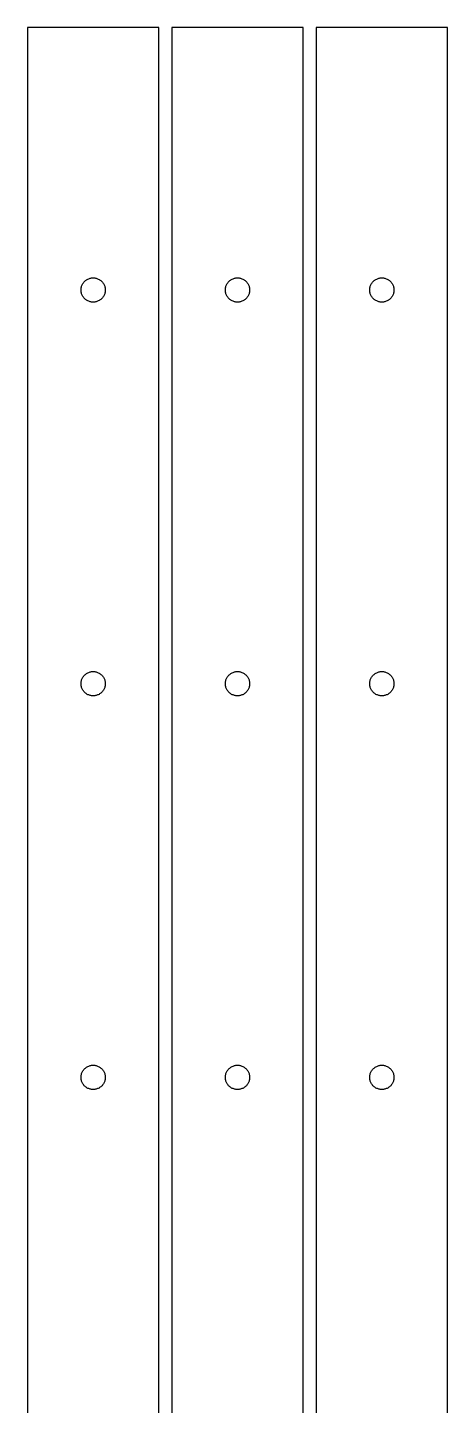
# Model space of a CAD drawing. Header units: metres. Extents: x 0 to 32, y 0 to 210.
# Drawn here: x 0 to 32, y 105 to 210 of the extents above; entities that cross this region are included whole.
import ezdxf

# ---------------------------------------------------------------- set-up
doc = ezdxf.new("R2010")
doc.units = ezdxf.units.M

msp = doc.modelspace()

# ---------------------------------------------------------------- linework, layer by layer
for p, q in [((10, 210), (0, 210)), ((0, 210), (0, 0)), ((10, 0), (10, 210)), ((21, 210), (11, 210)), ((11, 210), (11, 0)), ((21, 0), (21, 210)), ((32, 210), (22, 210)), ((22, 210), (22, 0)), ((32, 0), (32, 210)), ((4.075, 190), (4.07681, 190.058)), ((4.07681, 190.058), (4.08229, 190.116)), ((4.08229, 190.116), (4.09137, 190.173)), ((4.09137, 190.173), (4.10405, 190.23)), ((4.10405, 190.23), (4.12027, 190.286)), ((4.12027, 190.286), (4.13995, 190.341)), ((4.13995, 190.341), (4.16302, 190.394)), ((4.16302, 190.394), (4.18941, 190.446)), ((4.18941, 190.446), (4.21899, 190.496)), ((4.21899, 190.496), (4.25165, 190.544)), ((4.25165, 190.544), (4.28726, 190.59)), ((4.28726, 190.59), (4.3257, 190.633)), ((4.3257, 190.633), (4.36679, 190.674)), ((4.36679, 190.674), (4.41037, 190.713)), ((4.41037, 190.713), (4.45628, 190.748)), ((4.45628, 190.748), (4.50435, 190.781)), ((4.50435, 190.781), (4.55437, 190.811)), ((4.55437, 190.811), (4.60614, 190.837)), ((4.60614, 190.837), (4.65947, 190.86)), ((4.65947, 190.86), (4.71416, 190.88)), ((4.71416, 190.88), (4.76996, 190.896)), ((4.76996, 190.896), (4.82666, 190.909)), ((4.82666, 190.909), (4.88406, 190.918)), ((4.88406, 190.918), (4.94191, 190.923)), ((4.94191, 190.923), (5, 190.925)), ((5, 190.925), (5.05807, 190.923)), ((5.05807, 190.923), (5.11592, 190.918)), ((5.11592, 190.918), (5.17332, 190.909)), ((5.17332, 190.909), (5.23003, 190.896)), ((5.23003, 190.896), (5.28583, 190.88)), ((5.28583, 190.88), (5.34052, 190.86)), ((5.34052, 190.86), (5.39384, 190.837)), ((5.39384, 190.837), (5.44562, 190.811)), ((5.44562, 190.811), (5.49564, 190.781)), ((5.49564, 190.781), (5.5437, 190.748)), ((5.5437, 190.748), (5.58961, 190.713)), ((5.58961, 190.713), (5.63319, 190.674)), ((5.63319, 190.674), (5.67429, 190.633)), ((5.67429, 190.633), (5.71272, 190.59)), ((5.71272, 190.59), (5.74834, 190.544)), ((5.74834, 190.544), (5.78099, 190.496)), ((5.78099, 190.496), (5.81058, 190.446)), ((5.81058, 190.446), (5.83696, 190.394)), ((5.83696, 190.394), (5.86003, 190.341)), ((5.86003, 190.341), (5.87971, 190.286)), ((5.87971, 190.286), (5.89594, 190.23)), ((5.89594, 190.23), (5.90862, 190.173)), ((5.90862, 190.173), (5.91769, 190.116)), ((5.91769, 190.116), (5.92317, 190.058)), ((5.92317, 190.058), (5.92499, 190)), ((15.075, 190), (15.0768, 190.058)), ((15.0768, 190.058), (15.0823, 190.116)), ((15.0823, 190.116), (15.0914, 190.173)), ((15.0914, 190.173), (15.104, 190.23)), ((15.104, 190.23), (15.1203, 190.286)), ((15.1203, 190.286), (15.14, 190.341)), ((15.14, 190.341), (15.163, 190.394)), ((15.163, 190.394), (15.1894, 190.446)), ((15.1894, 190.446), (15.219, 190.496)), ((15.219, 190.496), (15.2516, 190.544)), ((15.2516, 190.544), (15.2873, 190.59)), ((15.2873, 190.59), (15.3257, 190.633)), ((15.3257, 190.633), (15.3668, 190.674)), ((15.3668, 190.674), (15.4104, 190.713)), ((15.4104, 190.713), (15.4563, 190.748)), ((15.4563, 190.748), (15.5043, 190.781)), ((15.5043, 190.781), (15.5544, 190.811)), ((15.5544, 190.811), (15.6061, 190.837)), ((15.6061, 190.837), (15.6595, 190.86)), ((15.6595, 190.86), (15.7142, 190.88)), ((15.7142, 190.88), (15.77, 190.896)), ((15.77, 190.896), (15.8267, 190.909)), ((15.8267, 190.909), (15.8841, 190.918)), ((15.8841, 190.918), (15.9419, 190.923)), ((15.9419, 190.923), (16, 190.925)), ((16, 190.925), (16.0581, 190.923)), ((16.0581, 190.923), (16.1159, 190.918)), ((16.1159, 190.918), (16.1733, 190.909)), ((16.1733, 190.909), (16.23, 190.896)), ((16.23, 190.896), (16.2858, 190.88)), ((16.2858, 190.88), (16.3405, 190.86)), ((16.3405, 190.86), (16.3938, 190.837)), ((16.3938, 190.837), (16.4456, 190.811)), ((16.4456, 190.811), (16.4956, 190.781)), ((16.4956, 190.781), (16.5437, 190.748)), ((16.5437, 190.748), (16.5896, 190.713)), ((16.5896, 190.713), (16.6332, 190.674)), ((16.6332, 190.674), (16.6743, 190.633)), ((16.6743, 190.633), (16.7127, 190.59)), ((16.7127, 190.59), (16.7483, 190.544)), ((16.7483, 190.544), (16.781, 190.496)), ((16.781, 190.496), (16.8106, 190.446)), ((16.8106, 190.446), (16.837, 190.394)), ((16.837, 190.394), (16.86, 190.341)), ((16.86, 190.341), (16.8797, 190.286)), ((16.8797, 190.286), (16.8959, 190.23)), ((16.8959, 190.23), (16.9086, 190.173)), ((16.9086, 190.173), (16.9177, 190.116)), ((16.9177, 190.116), (16.9232, 190.058)), ((16.9232, 190.058), (16.925, 190)), ((26.075, 190), (26.0768, 190.058)), ((26.0768, 190.058), (26.0823, 190.116)), ((26.0823, 190.116), (26.0914, 190.173)), ((26.0914, 190.173), (26.104, 190.23)), ((26.104, 190.23), (26.1203, 190.286)), ((26.1203, 190.286), (26.14, 190.341)), ((26.14, 190.341), (26.163, 190.394)), ((26.163, 190.394), (26.1894, 190.446)), ((26.1894, 190.446), (26.219, 190.496)), ((26.219, 190.496), (26.2516, 190.544)), ((26.2516, 190.544), (26.2873, 190.59)), ((26.2873, 190.59), (26.3257, 190.633)), ((26.3257, 190.633), (26.3668, 190.674)), ((26.3668, 190.674), (26.4104, 190.713)), ((26.4104, 190.713), (26.4563, 190.748)), ((26.4563, 190.748), (26.5043, 190.781)), ((26.5043, 190.781), (26.5544, 190.811)), ((26.5544, 190.811), (26.6061, 190.837)), ((26.6061, 190.837), (26.6595, 190.86)), ((26.6595, 190.86), (26.7142, 190.88)), ((26.7142, 190.88), (26.77, 190.896)), ((26.77, 190.896), (26.8267, 190.909)), ((26.8267, 190.909), (26.8841, 190.918)), ((26.8841, 190.918), (26.9419, 190.923)), ((26.9419, 190.923), (27, 190.925)), ((27, 190.925), (27.0581, 190.923)), ((27.0581, 190.923), (27.1159, 190.918)), ((27.1159, 190.918), (27.1733, 190.909)), ((27.1733, 190.909), (27.23, 190.896)), ((27.23, 190.896), (27.2858, 190.88)), ((27.2858, 190.88), (27.3405, 190.86)), ((27.3405, 190.86), (27.3938, 190.837)), ((27.3938, 190.837), (27.4456, 190.811)), ((27.4456, 190.811), (27.4956, 190.781)), ((27.4956, 190.781), (27.5437, 190.748)), ((27.5437, 190.748), (27.5896, 190.713)), ((27.5896, 190.713), (27.6332, 190.674)), ((27.6332, 190.674), (27.6743, 190.633)), ((27.6743, 190.633), (27.7127, 190.59)), ((27.7127, 190.59), (27.7483, 190.544)), ((27.7483, 190.544), (27.781, 190.496)), ((27.781, 190.496), (27.8106, 190.446)), ((27.8106, 190.446), (27.837, 190.394)), ((27.837, 190.394), (27.86, 190.341)), ((27.86, 190.341), (27.8797, 190.286)), ((27.8797, 190.286), (27.8959, 190.23)), ((27.8959, 190.23), (27.9086, 190.173)), ((27.9086, 190.173), (27.9177, 190.116)), ((27.9177, 190.116), (27.9232, 190.058)), ((27.9232, 190.058), (27.925, 190)), ((4.07681, 189.942), (4.075, 190)), ((4.08229, 189.884), (4.07681, 189.942)), ((4.09137, 189.827), (4.08229, 189.884)), ((4.10405, 189.77), (4.09137, 189.827)), ((4.12027, 189.714), (4.10405, 189.77)), ((4.13995, 189.659), (4.12027, 189.714)), ((4.16302, 189.606), (4.13995, 189.659)), ((4.18941, 189.554), (4.16302, 189.606)), ((4.21899, 189.504), (4.18941, 189.554)), ((4.25165, 189.456), (4.21899, 189.504)), ((4.28726, 189.41), (4.25165, 189.456)), ((4.3257, 189.367), (4.28726, 189.41)), ((4.36679, 189.326), (4.3257, 189.367)), ((4.41037, 189.287), (4.36679, 189.326)), ((4.45628, 189.252), (4.41037, 189.287)), ((4.50435, 189.219), (4.45628, 189.252)), ((4.55437, 189.189), (4.50435, 189.219)), ((4.60614, 189.163), (4.55437, 189.189)), ((4.65947, 189.14), (4.60614, 189.163)), ((4.71416, 189.12), (4.65947, 189.14)), ((4.76996, 189.104), (4.71416, 189.12)), ((4.82666, 189.091), (4.76996, 189.104)), ((4.88406, 189.082), (4.82666, 189.091)), ((4.94191, 189.077), (4.88406, 189.082)), ((5, 189.075), (4.94191, 189.077)), ((5.05807, 189.077), (5, 189.075)), ((5.11592, 189.082), (5.05807, 189.077)), ((5.17332, 189.091), (5.11592, 189.082)), ((5.23003, 189.104), (5.17332, 189.091)), ((5.28583, 189.12), (5.23003, 189.104)), ((5.34052, 189.14), (5.28583, 189.12)), ((5.39384, 189.163), (5.34052, 189.14)), ((5.44562, 189.189), (5.39384, 189.163)), ((5.49564, 189.219), (5.44562, 189.189)), ((5.5437, 189.252), (5.49564, 189.219)), ((5.58961, 189.287), (5.5437, 189.252)), ((5.63319, 189.326), (5.58961, 189.287)), ((5.67429, 189.367), (5.63319, 189.326)), ((5.71272, 189.41), (5.67429, 189.367)), ((5.74834, 189.456), (5.71272, 189.41)), ((5.78099, 189.504), (5.74834, 189.456)), ((5.81058, 189.554), (5.78099, 189.504)), ((5.83696, 189.606), (5.81058, 189.554)), ((5.86003, 189.659), (5.83696, 189.606)), ((5.87971, 189.714), (5.86003, 189.659)), ((5.89594, 189.77), (5.87971, 189.714)), ((5.90862, 189.827), (5.89594, 189.77)), ((5.91769, 189.884), (5.90862, 189.827)), ((5.92317, 189.942), (5.91769, 189.884)), ((5.92499, 190), (5.92317, 189.942)), ((15.0768, 189.942), (15.075, 190)), ((15.0823, 189.884), (15.0768, 189.942)), ((15.0914, 189.827), (15.0823, 189.884)), ((15.104, 189.77), (15.0914, 189.827)), ((15.1203, 189.714), (15.104, 189.77)), ((15.14, 189.659), (15.1203, 189.714)), ((15.163, 189.606), (15.14, 189.659)), ((15.1894, 189.554), (15.163, 189.606)), ((15.219, 189.504), (15.1894, 189.554)), ((15.2516, 189.456), (15.219, 189.504)), ((15.2873, 189.41), (15.2516, 189.456)), ((15.3257, 189.367), (15.2873, 189.41)), ((15.3668, 189.326), (15.3257, 189.367)), ((15.4104, 189.287), (15.3668, 189.326)), ((15.4563, 189.252), (15.4104, 189.287)), ((15.5043, 189.219), (15.4563, 189.252)), ((15.5544, 189.189), (15.5043, 189.219)), ((15.6061, 189.163), (15.5544, 189.189)), ((15.6595, 189.14), (15.6061, 189.163)), ((15.7142, 189.12), (15.6595, 189.14)), ((15.77, 189.104), (15.7142, 189.12)), ((15.8267, 189.091), (15.77, 189.104)), ((15.8841, 189.082), (15.8267, 189.091)), ((15.9419, 189.077), (15.8841, 189.082)), ((16, 189.075), (15.9419, 189.077)), ((16.0581, 189.077), (16, 189.075)), ((16.1159, 189.082), (16.0581, 189.077)), ((16.1733, 189.091), (16.1159, 189.082)), ((16.23, 189.104), (16.1733, 189.091)), ((16.2858, 189.12), (16.23, 189.104)), ((16.3405, 189.14), (16.2858, 189.12)), ((16.3938, 189.163), (16.3405, 189.14)), ((16.4456, 189.189), (16.3938, 189.163)), ((16.4956, 189.219), (16.4456, 189.189)), ((16.5437, 189.252), (16.4956, 189.219)), ((16.5896, 189.287), (16.5437, 189.252)), ((16.6332, 189.326), (16.5896, 189.287)), ((16.6743, 189.367), (16.6332, 189.326)), ((16.7127, 189.41), (16.6743, 189.367)), ((16.7483, 189.456), (16.7127, 189.41)), ((16.781, 189.504), (16.7483, 189.456)), ((16.8106, 189.554), (16.781, 189.504)), ((16.837, 189.606), (16.8106, 189.554)), ((16.86, 189.659), (16.837, 189.606)), ((16.8797, 189.714), (16.86, 189.659)), ((16.8959, 189.77), (16.8797, 189.714)), ((16.9086, 189.827), (16.8959, 189.77)), ((16.9177, 189.884), (16.9086, 189.827)), ((16.9232, 189.942), (16.9177, 189.884)), ((16.925, 190), (16.9232, 189.942)), ((26.0768, 189.942), (26.075, 190)), ((26.0823, 189.884), (26.0768, 189.942)), ((26.0914, 189.827), (26.0823, 189.884)), ((26.104, 189.77), (26.0914, 189.827)), ((26.1203, 189.714), (26.104, 189.77)), ((26.14, 189.659), (26.1203, 189.714)), ((26.163, 189.606), (26.14, 189.659)), ((26.1894, 189.554), (26.163, 189.606)), ((26.219, 189.504), (26.1894, 189.554)), ((26.2516, 189.456), (26.219, 189.504)), ((26.2873, 189.41), (26.2516, 189.456)), ((26.3257, 189.367), (26.2873, 189.41)), ((26.3668, 189.326), (26.3257, 189.367)), ((26.4104, 189.287), (26.3668, 189.326)), ((26.4563, 189.252), (26.4104, 189.287)), ((26.5043, 189.219), (26.4563, 189.252)), ((26.5544, 189.189), (26.5043, 189.219)), ((26.6061, 189.163), (26.5544, 189.189)), ((26.6595, 189.14), (26.6061, 189.163)), ((26.7142, 189.12), (26.6595, 189.14)), ((26.77, 189.104), (26.7142, 189.12)), ((26.8267, 189.091), (26.77, 189.104)), ((26.8841, 189.082), (26.8267, 189.091)), ((26.9419, 189.077), (26.8841, 189.082)), ((27, 189.075), (26.9419, 189.077)), ((27.0581, 189.077), (27, 189.075)), ((27.1159, 189.082), (27.0581, 189.077)), ((27.1733, 189.091), (27.1159, 189.082)), ((27.23, 189.104), (27.1733, 189.091)), ((27.2858, 189.12), (27.23, 189.104)), ((27.3405, 189.14), (27.2858, 189.12)), ((27.3938, 189.163), (27.3405, 189.14)), ((27.4456, 189.189), (27.3938, 189.163)), ((27.4956, 189.219), (27.4456, 189.189)), ((27.5437, 189.252), (27.4956, 189.219)), ((27.5896, 189.287), (27.5437, 189.252)), ((27.6332, 189.326), (27.5896, 189.287)), ((27.6743, 189.367), (27.6332, 189.326)), ((27.7127, 189.41), (27.6743, 189.367)), ((27.7483, 189.456), (27.7127, 189.41)), ((27.781, 189.504), (27.7483, 189.456)), ((27.8106, 189.554), (27.781, 189.504)), ((27.837, 189.606), (27.8106, 189.554)), ((27.86, 189.659), (27.837, 189.606)), ((27.8797, 189.714), (27.86, 189.659)), ((27.8959, 189.77), (27.8797, 189.714)), ((27.9086, 189.827), (27.8959, 189.77)), ((27.9177, 189.884), (27.9086, 189.827)), ((27.9232, 189.942), (27.9177, 189.884)), ((27.925, 190), (27.9232, 189.942)), ((4.3257, 160.633), (4.36679, 160.674)), ((4.36679, 160.674), (4.41037, 160.713)), ((4.41037, 160.713), (4.45628, 160.748)), ((4.45628, 160.748), (4.50435, 160.781)), ((4.50435, 160.781), (4.55437, 160.811)), ((4.55437, 160.811), (4.60614, 160.837)), ((4.60614, 160.837), (4.65947, 160.86)), ((4.65947, 160.86), (4.71416, 160.88)), ((4.71416, 160.88), (4.76996, 160.896)), ((4.76996, 160.896), (4.82666, 160.909)), ((4.82666, 160.909), (4.88406, 160.918)), ((4.88406, 160.918), (4.94191, 160.923)), ((4.94191, 160.923), (5, 160.925)), ((5, 160.925), (5.05807, 160.923)), ((5.05807, 160.923), (5.11592, 160.918)), ((5.11592, 160.918), (5.17332, 160.909)), ((5.17332, 160.909), (5.23003, 160.896)), ((5.23003, 160.896), (5.28583, 160.88)), ((5.28583, 160.88), (5.34052, 160.86)), ((5.34052, 160.86), (5.39384, 160.837)), ((5.39384, 160.837), (5.44562, 160.811)), ((5.44562, 160.811), (5.49564, 160.781)), ((5.49564, 160.781), (5.5437, 160.748)), ((5.5437, 160.748), (5.58961, 160.713)), ((5.58961, 160.713), (5.63319, 160.674)), ((5.63319, 160.674), (5.67429, 160.633)), ((15.3257, 160.633), (15.3668, 160.674)), ((15.3668, 160.674), (15.4104, 160.713)), ((15.4104, 160.713), (15.4563, 160.748)), ((15.4563, 160.748), (15.5043, 160.781)), ((15.5043, 160.781), (15.5544, 160.811)), ((15.5544, 160.811), (15.6061, 160.837)), ((15.6061, 160.837), (15.6595, 160.86)), ((15.6595, 160.86), (15.7142, 160.88)), ((15.7142, 160.88), (15.77, 160.896)), ((15.77, 160.896), (15.8267, 160.909)), ((15.8267, 160.909), (15.8841, 160.918)), ((15.8841, 160.918), (15.9419, 160.923)), ((15.9419, 160.923), (16, 160.925)), ((16, 160.925), (16.0581, 160.923)), ((16.0581, 160.923), (16.1159, 160.918)), ((16.1159, 160.918), (16.1733, 160.909)), ((16.1733, 160.909), (16.23, 160.896)), ((16.23, 160.896), (16.2858, 160.88)), ((16.2858, 160.88), (16.3405, 160.86)), ((16.3405, 160.86), (16.3938, 160.837)), ((16.3938, 160.837), (16.4456, 160.811)), ((16.4456, 160.811), (16.4956, 160.781)), ((16.4956, 160.781), (16.5437, 160.748)), ((16.5437, 160.748), (16.5896, 160.713)), ((16.5896, 160.713), (16.6332, 160.674)), ((16.6332, 160.674), (16.6743, 160.633)), ((26.3257, 160.633), (26.3668, 160.674)), ((26.3668, 160.674), (26.4104, 160.713)), ((26.4104, 160.713), (26.4563, 160.748)), ((26.4563, 160.748), (26.5043, 160.781)), ((26.5043, 160.781), (26.5544, 160.811)), ((26.5544, 160.811), (26.6061, 160.837)), ((26.6061, 160.837), (26.6595, 160.86)), ((26.6595, 160.86), (26.7142, 160.88)), ((26.7142, 160.88), (26.77, 160.896)), ((26.77, 160.896), (26.8267, 160.909)), ((26.8267, 160.909), (26.8841, 160.918)), ((26.8841, 160.918), (26.9419, 160.923)), ((26.9419, 160.923), (27, 160.925)), ((27, 160.925), (27.0581, 160.923)), ((27.0581, 160.923), (27.1159, 160.918)), ((27.1159, 160.918), (27.1733, 160.909)), ((27.1733, 160.909), (27.23, 160.896)), ((27.23, 160.896), (27.2858, 160.88)), ((27.2858, 160.88), (27.3405, 160.86)), ((27.3405, 160.86), (27.3938, 160.837)), ((27.3938, 160.837), (27.4456, 160.811)), ((27.4456, 160.811), (27.4956, 160.781)), ((27.4956, 160.781), (27.5437, 160.748)), ((27.5437, 160.748), (27.5896, 160.713)), ((27.5896, 160.713), (27.6332, 160.674)), ((27.6332, 160.674), (27.6743, 160.633)), ((4.075, 160), (4.07681, 160.058)), ((4.07681, 159.942), (4.075, 160)), ((4.07681, 160.058), (4.08229, 160.116)), ((4.08229, 159.884), (4.07681, 159.942)), ((4.08229, 160.116), (4.09137, 160.173)), ((4.09137, 159.827), (4.08229, 159.884)), ((4.09137, 160.173), (4.10405, 160.23)), ((4.10405, 159.77), (4.09137, 159.827)), ((4.10405, 160.23), (4.12027, 160.286)), ((4.12027, 159.714), (4.10405, 159.77)), ((4.12027, 160.286), (4.13995, 160.341)), ((4.13995, 159.659), (4.12027, 159.714)), ((4.13995, 160.341), (4.16302, 160.394)), ((4.16302, 159.606), (4.13995, 159.659)), ((4.16302, 160.394), (4.18941, 160.446)), ((4.18941, 159.554), (4.16302, 159.606)), ((4.18941, 160.446), (4.21899, 160.496)), ((4.21899, 160.496), (4.25165, 160.544)), ((4.25165, 160.544), (4.28726, 160.59)), ((4.28726, 160.59), (4.3257, 160.633)), ((5.67429, 160.633), (5.71272, 160.59)), ((5.71272, 160.59), (5.74834, 160.544)), ((5.74834, 160.544), (5.78099, 160.496)), ((5.78099, 160.496), (5.81058, 160.446)), ((5.81058, 160.446), (5.83696, 160.394)), ((5.83696, 159.606), (5.81058, 159.554)), ((5.83696, 160.394), (5.86003, 160.341)), ((5.86003, 159.659), (5.83696, 159.606)), ((5.86003, 160.341), (5.87971, 160.286)), ((5.87971, 159.714), (5.86003, 159.659)), ((5.87971, 160.286), (5.89594, 160.23)), ((5.89594, 159.77), (5.87971, 159.714)), ((5.89594, 160.23), (5.90862, 160.173)), ((5.90862, 159.827), (5.89594, 159.77)), ((5.90862, 160.173), (5.91769, 160.116)), ((5.91769, 159.884), (5.90862, 159.827)), ((5.91769, 160.116), (5.92317, 160.058)), ((5.92317, 159.942), (5.91769, 159.884)), ((5.92317, 160.058), (5.92499, 160)), ((5.92499, 160), (5.92317, 159.942)), ((15.075, 160), (15.0768, 160.058)), ((15.0768, 159.942), (15.075, 160)), ((15.0768, 160.058), (15.0823, 160.116)), ((15.0823, 159.884), (15.0768, 159.942)), ((15.0823, 160.116), (15.0914, 160.173)), ((15.0914, 159.827), (15.0823, 159.884)), ((15.0914, 160.173), (15.104, 160.23)), ((15.104, 159.77), (15.0914, 159.827)), ((15.104, 160.23), (15.1203, 160.286)), ((15.1203, 159.714), (15.104, 159.77)), ((15.1203, 160.286), (15.14, 160.341)), ((15.14, 159.659), (15.1203, 159.714)), ((15.14, 160.341), (15.163, 160.394)), ((15.163, 159.606), (15.14, 159.659)), ((15.163, 160.394), (15.1894, 160.446)), ((15.1894, 159.554), (15.163, 159.606)), ((15.1894, 160.446), (15.219, 160.496)), ((15.219, 160.496), (15.2516, 160.544)), ((15.2516, 160.544), (15.2873, 160.59)), ((15.2873, 160.59), (15.3257, 160.633)), ((16.6743, 160.633), (16.7127, 160.59)), ((16.7127, 160.59), (16.7483, 160.544)), ((16.7483, 160.544), (16.781, 160.496)), ((16.781, 160.496), (16.8106, 160.446)), ((16.8106, 160.446), (16.837, 160.394)), ((16.837, 159.606), (16.8106, 159.554)), ((16.837, 160.394), (16.86, 160.341)), ((16.86, 159.659), (16.837, 159.606)), ((16.86, 160.341), (16.8797, 160.286)), ((16.8797, 159.714), (16.86, 159.659)), ((16.8797, 160.286), (16.8959, 160.23)), ((16.8959, 159.77), (16.8797, 159.714)), ((16.8959, 160.23), (16.9086, 160.173)), ((16.9086, 159.827), (16.8959, 159.77)), ((16.9086, 160.173), (16.9177, 160.116)), ((16.9177, 159.884), (16.9086, 159.827)), ((16.9177, 160.116), (16.9232, 160.058)), ((16.9232, 159.942), (16.9177, 159.884)), ((16.9232, 160.058), (16.925, 160)), ((16.925, 160), (16.9232, 159.942)), ((26.075, 160), (26.0768, 160.058)), ((26.0768, 159.942), (26.075, 160)), ((26.0768, 160.058), (26.0823, 160.116)), ((26.0823, 159.884), (26.0768, 159.942)), ((26.0823, 160.116), (26.0914, 160.173)), ((26.0914, 159.827), (26.0823, 159.884)), ((26.0914, 160.173), (26.104, 160.23)), ((26.104, 159.77), (26.0914, 159.827)), ((26.104, 160.23), (26.1203, 160.286)), ((26.1203, 159.714), (26.104, 159.77)), ((26.1203, 160.286), (26.14, 160.341)), ((26.14, 159.659), (26.1203, 159.714)), ((26.14, 160.341), (26.163, 160.394)), ((26.163, 159.606), (26.14, 159.659)), ((26.163, 160.394), (26.1894, 160.446)), ((26.1894, 159.554), (26.163, 159.606)), ((26.1894, 160.446), (26.219, 160.496)), ((26.219, 160.496), (26.2516, 160.544)), ((26.2516, 160.544), (26.2873, 160.59)), ((26.2873, 160.59), (26.3257, 160.633)), ((27.6743, 160.633), (27.7127, 160.59)), ((27.7127, 160.59), (27.7483, 160.544)), ((27.7483, 160.544), (27.781, 160.496)), ((27.781, 160.496), (27.8106, 160.446)), ((27.8106, 160.446), (27.837, 160.394)), ((27.837, 159.606), (27.8106, 159.554)), ((27.837, 160.394), (27.86, 160.341)), ((27.86, 159.659), (27.837, 159.606)), ((27.86, 160.341), (27.8797, 160.286)), ((27.8797, 159.714), (27.86, 159.659)), ((27.8797, 160.286), (27.8959, 160.23)), ((27.8959, 159.77), (27.8797, 159.714)), ((27.8959, 160.23), (27.9086, 160.173)), ((27.9086, 159.827), (27.8959, 159.77)), ((27.9086, 160.173), (27.9177, 160.116)), ((27.9177, 159.884), (27.9086, 159.827)), ((27.9177, 160.116), (27.9232, 160.058)), ((27.9232, 159.942), (27.9177, 159.884)), ((27.9232, 160.058), (27.925, 160)), ((27.925, 160), (27.9232, 159.942)), ((4.21899, 159.504), (4.18941, 159.554)), ((4.25165, 159.456), (4.21899, 159.504)), ((4.28726, 159.41), (4.25165, 159.456)), ((4.3257, 159.367), (4.28726, 159.41)), ((4.36679, 159.326), (4.3257, 159.367)), ((4.41037, 159.287), (4.36679, 159.326)), ((4.45628, 159.252), (4.41037, 159.287)), ((4.50435, 159.219), (4.45628, 159.252)), ((4.55437, 159.189), (4.50435, 159.219)), ((4.60614, 159.163), (4.55437, 159.189)), ((4.65947, 159.14), (4.60614, 159.163)), ((4.71416, 159.12), (4.65947, 159.14)), ((4.76996, 159.104), (4.71416, 159.12)), ((4.82666, 159.091), (4.76996, 159.104)), ((4.88406, 159.082), (4.82666, 159.091)), ((4.94191, 159.077), (4.88406, 159.082)), ((5, 159.075), (4.94191, 159.077)), ((5.05807, 159.077), (5, 159.075)), ((5.11592, 159.082), (5.05807, 159.077)), ((5.17332, 159.091), (5.11592, 159.082)), ((5.23003, 159.104), (5.17332, 159.091)), ((5.28583, 159.12), (5.23003, 159.104)), ((5.34052, 159.14), (5.28583, 159.12)), ((5.39384, 159.163), (5.34052, 159.14)), ((5.44562, 159.189), (5.39384, 159.163)), ((5.49564, 159.219), (5.44562, 159.189)), ((5.5437, 159.252), (5.49564, 159.219)), ((5.58961, 159.287), (5.5437, 159.252)), ((5.63319, 159.326), (5.58961, 159.287)), ((5.67429, 159.367), (5.63319, 159.326)), ((5.71272, 159.41), (5.67429, 159.367)), ((5.74834, 159.456), (5.71272, 159.41)), ((5.78099, 159.504), (5.74834, 159.456)), ((5.81058, 159.554), (5.78099, 159.504)), ((15.219, 159.504), (15.1894, 159.554)), ((15.2516, 159.456), (15.219, 159.504)), ((15.2873, 159.41), (15.2516, 159.456)), ((15.3257, 159.367), (15.2873, 159.41)), ((15.3668, 159.326), (15.3257, 159.367)), ((15.4104, 159.287), (15.3668, 159.326)), ((15.4563, 159.252), (15.4104, 159.287)), ((15.5043, 159.219), (15.4563, 159.252)), ((15.5544, 159.189), (15.5043, 159.219)), ((15.6061, 159.163), (15.5544, 159.189)), ((15.6595, 159.14), (15.6061, 159.163)), ((15.7142, 159.12), (15.6595, 159.14)), ((15.77, 159.104), (15.7142, 159.12)), ((15.8267, 159.091), (15.77, 159.104)), ((15.8841, 159.082), (15.8267, 159.091)), ((15.9419, 159.077), (15.8841, 159.082)), ((16, 159.075), (15.9419, 159.077)), ((16.0581, 159.077), (16, 159.075)), ((16.1159, 159.082), (16.0581, 159.077)), ((16.1733, 159.091), (16.1159, 159.082)), ((16.23, 159.104), (16.1733, 159.091)), ((16.2858, 159.12), (16.23, 159.104)), ((16.3405, 159.14), (16.2858, 159.12)), ((16.3938, 159.163), (16.3405, 159.14)), ((16.4456, 159.189), (16.3938, 159.163)), ((16.4956, 159.219), (16.4456, 159.189)), ((16.5437, 159.252), (16.4956, 159.219)), ((16.5896, 159.287), (16.5437, 159.252)), ((16.6332, 159.326), (16.5896, 159.287)), ((16.6743, 159.367), (16.6332, 159.326)), ((16.7127, 159.41), (16.6743, 159.367)), ((16.7483, 159.456), (16.7127, 159.41)), ((16.781, 159.504), (16.7483, 159.456)), ((16.8106, 159.554), (16.781, 159.504)), ((26.219, 159.504), (26.1894, 159.554)), ((26.2516, 159.456), (26.219, 159.504)), ((26.2873, 159.41), (26.2516, 159.456)), ((26.3257, 159.367), (26.2873, 159.41)), ((26.3668, 159.326), (26.3257, 159.367)), ((26.4104, 159.287), (26.3668, 159.326)), ((26.4563, 159.252), (26.4104, 159.287)), ((26.5043, 159.219), (26.4563, 159.252)), ((26.5544, 159.189), (26.5043, 159.219)), ((26.6061, 159.163), (26.5544, 159.189)), ((26.6595, 159.14), (26.6061, 159.163)), ((26.7142, 159.12), (26.6595, 159.14)), ((26.77, 159.104), (26.7142, 159.12)), ((26.8267, 159.091), (26.77, 159.104)), ((26.8841, 159.082), (26.8267, 159.091)), ((26.9419, 159.077), (26.8841, 159.082)), ((27, 159.075), (26.9419, 159.077)), ((27.0581, 159.077), (27, 159.075)), ((27.1159, 159.082), (27.0581, 159.077)), ((27.1733, 159.091), (27.1159, 159.082)), ((27.23, 159.104), (27.1733, 159.091)), ((27.2858, 159.12), (27.23, 159.104)), ((27.3405, 159.14), (27.2858, 159.12)), ((27.3938, 159.163), (27.3405, 159.14)), ((27.4456, 159.189), (27.3938, 159.163)), ((27.4956, 159.219), (27.4456, 159.189)), ((27.5437, 159.252), (27.4956, 159.219)), ((27.5896, 159.287), (27.5437, 159.252)), ((27.6332, 159.326), (27.5896, 159.287)), ((27.6743, 159.367), (27.6332, 159.326)), ((27.7127, 159.41), (27.6743, 159.367)), ((27.7483, 159.456), (27.7127, 159.41)), ((27.781, 159.504), (27.7483, 159.456)), ((27.8106, 159.554), (27.781, 159.504)), ((4.09137, 130.173), (4.10405, 130.23)), ((4.10405, 130.23), (4.12027, 130.286)), ((4.12027, 130.286), (4.13995, 130.341)), ((4.13995, 130.341), (4.16302, 130.394)), ((4.16302, 130.394), (4.18941, 130.446)), ((4.18941, 130.446), (4.21899, 130.496)), ((4.21899, 130.496), (4.25165, 130.544)), ((4.25165, 130.544), (4.28726, 130.59)), ((4.28726, 130.59), (4.3257, 130.633)), ((4.3257, 130.633), (4.36679, 130.674)), ((4.36679, 130.674), (4.41037, 130.713)), ((4.41037, 130.713), (4.45628, 130.748)), ((4.45628, 130.748), (4.50435, 130.781)), ((4.50435, 130.781), (4.55437, 130.811)), ((4.55437, 130.811), (4.60614, 130.837)), ((4.60614, 130.837), (4.65947, 130.86)), ((4.65947, 130.86), (4.71416, 130.88)), ((4.71416, 130.88), (4.76996, 130.896)), ((4.76996, 130.896), (4.82666, 130.909)), ((4.82666, 130.909), (4.88406, 130.918)), ((4.88406, 130.918), (4.94191, 130.923)), ((4.94191, 130.923), (5, 130.925)), ((5, 130.925), (5.05807, 130.923)), ((5.05807, 130.923), (5.11592, 130.918)), ((5.11592, 130.918), (5.17332, 130.909)), ((5.17332, 130.909), (5.23003, 130.896)), ((5.23003, 130.896), (5.28583, 130.88)), ((5.28583, 130.88), (5.34052, 130.86)), ((5.34052, 130.86), (5.39384, 130.837)), ((5.39384, 130.837), (5.44562, 130.811)), ((5.44562, 130.811), (5.49564, 130.781)), ((5.49564, 130.781), (5.5437, 130.748)), ((5.5437, 130.748), (5.58961, 130.713)), ((5.58961, 130.713), (5.63319, 130.674)), ((5.63319, 130.674), (5.67429, 130.633)), ((5.67429, 130.633), (5.71272, 130.59)), ((5.71272, 130.59), (5.74834, 130.544)), ((5.74834, 130.544), (5.78099, 130.496)), ((5.78099, 130.496), (5.81058, 130.446)), ((5.81058, 130.446), (5.83696, 130.394)), ((5.83696, 130.394), (5.86003, 130.341)), ((5.86003, 130.341), (5.87971, 130.286)), ((5.87971, 130.286), (5.89594, 130.23)), ((5.89594, 130.23), (5.90862, 130.173)), ((15.0914, 130.173), (15.104, 130.23)), ((15.104, 130.23), (15.1203, 130.286)), ((15.1203, 130.286), (15.14, 130.341)), ((15.14, 130.341), (15.163, 130.394)), ((15.163, 130.394), (15.1894, 130.446)), ((15.1894, 130.446), (15.219, 130.496)), ((15.219, 130.496), (15.2516, 130.544)), ((15.2516, 130.544), (15.2873, 130.59)), ((15.2873, 130.59), (15.3257, 130.633)), ((15.3257, 130.633), (15.3668, 130.674)), ((15.3668, 130.674), (15.4104, 130.713)), ((15.4104, 130.713), (15.4563, 130.748)), ((15.4563, 130.748), (15.5043, 130.781)), ((15.5043, 130.781), (15.5544, 130.811)), ((15.5544, 130.811), (15.6061, 130.837)), ((15.6061, 130.837), (15.6595, 130.86)), ((15.6595, 130.86), (15.7142, 130.88)), ((15.7142, 130.88), (15.77, 130.896)), ((15.77, 130.896), (15.8267, 130.909)), ((15.8267, 130.909), (15.8841, 130.918)), ((15.8841, 130.918), (15.9419, 130.923)), ((15.9419, 130.923), (16, 130.925)), ((16, 130.925), (16.0581, 130.923)), ((16.0581, 130.923), (16.1159, 130.918)), ((16.1159, 130.918), (16.1733, 130.909)), ((16.1733, 130.909), (16.23, 130.896)), ((16.23, 130.896), (16.2858, 130.88)), ((16.2858, 130.88), (16.3405, 130.86)), ((16.3405, 130.86), (16.3938, 130.837)), ((16.3938, 130.837), (16.4456, 130.811)), ((16.4456, 130.811), (16.4956, 130.781)), ((16.4956, 130.781), (16.5437, 130.748)), ((16.5437, 130.748), (16.5896, 130.713)), ((16.5896, 130.713), (16.6332, 130.674)), ((16.6332, 130.674), (16.6743, 130.633)), ((16.6743, 130.633), (16.7127, 130.59)), ((16.7127, 130.59), (16.7483, 130.544)), ((16.7483, 130.544), (16.781, 130.496)), ((16.781, 130.496), (16.8106, 130.446)), ((16.8106, 130.446), (16.837, 130.394)), ((16.837, 130.394), (16.86, 130.341)), ((16.86, 130.341), (16.8797, 130.286)), ((16.8797, 130.286), (16.8959, 130.23)), ((16.8959, 130.23), (16.9086, 130.173)), ((26.0914, 130.173), (26.104, 130.23)), ((26.104, 130.23), (26.1203, 130.286)), ((26.1203, 130.286), (26.14, 130.341)), ((26.14, 130.341), (26.163, 130.394)), ((26.163, 130.394), (26.1894, 130.446)), ((26.1894, 130.446), (26.219, 130.496)), ((26.219, 130.496), (26.2516, 130.544)), ((26.2516, 130.544), (26.2873, 130.59)), ((26.2873, 130.59), (26.3257, 130.633)), ((26.3257, 130.633), (26.3668, 130.674)), ((26.3668, 130.674), (26.4104, 130.713)), ((26.4104, 130.713), (26.4563, 130.748)), ((26.4563, 130.748), (26.5043, 130.781)), ((26.5043, 130.781), (26.5544, 130.811)), ((26.5544, 130.811), (26.6061, 130.837)), ((26.6061, 130.837), (26.6595, 130.86)), ((26.6595, 130.86), (26.7142, 130.88)), ((26.7142, 130.88), (26.77, 130.896)), ((26.77, 130.896), (26.8267, 130.909)), ((26.8267, 130.909), (26.8841, 130.918)), ((26.8841, 130.918), (26.9419, 130.923)), ((26.9419, 130.923), (27, 130.925)), ((27, 130.925), (27.0581, 130.923)), ((27.0581, 130.923), (27.1159, 130.918)), ((27.1159, 130.918), (27.1733, 130.909)), ((27.1733, 130.909), (27.23, 130.896)), ((27.23, 130.896), (27.2858, 130.88)), ((27.2858, 130.88), (27.3405, 130.86)), ((27.3405, 130.86), (27.3938, 130.837)), ((27.3938, 130.837), (27.4456, 130.811)), ((27.4456, 130.811), (27.4956, 130.781)), ((27.4956, 130.781), (27.5437, 130.748)), ((27.5437, 130.748), (27.5896, 130.713)), ((27.5896, 130.713), (27.6332, 130.674)), ((27.6332, 130.674), (27.6743, 130.633)), ((27.6743, 130.633), (27.7127, 130.59)), ((27.7127, 130.59), (27.7483, 130.544)), ((27.7483, 130.544), (27.781, 130.496)), ((27.781, 130.496), (27.8106, 130.446)), ((27.8106, 130.446), (27.837, 130.394)), ((27.837, 130.394), (27.86, 130.341)), ((27.86, 130.341), (27.8797, 130.286)), ((27.8797, 130.286), (27.8959, 130.23)), ((27.8959, 130.23), (27.9086, 130.173)), ((4.075, 130), (4.07681, 130.058)), ((4.07681, 129.942), (4.075, 130)), ((4.07681, 130.058), (4.08229, 130.116)), ((4.08229, 129.884), (4.07681, 129.942)), ((4.08229, 130.116), (4.09137, 130.173)), ((4.09137, 129.827), (4.08229, 129.884)), ((4.10405, 129.77), (4.09137, 129.827)), ((4.12027, 129.714), (4.10405, 129.77)), ((4.13995, 129.659), (4.12027, 129.714)), ((4.16302, 129.606), (4.13995, 129.659)), ((4.18941, 129.554), (4.16302, 129.606)), ((4.21899, 129.504), (4.18941, 129.554)), ((4.25165, 129.456), (4.21899, 129.504)), ((4.28726, 129.41), (4.25165, 129.456)), ((4.3257, 129.367), (4.28726, 129.41)), ((4.36679, 129.326), (4.3257, 129.367)), ((4.41037, 129.287), (4.36679, 129.326)), ((4.45628, 129.252), (4.41037, 129.287)), ((4.50435, 129.219), (4.45628, 129.252)), ((4.55437, 129.189), (4.50435, 129.219)), ((4.60614, 129.163), (4.55437, 129.189)), ((4.65947, 129.14), (4.60614, 129.163)), ((5.39384, 129.163), (5.34052, 129.14)), ((5.44562, 129.189), (5.39384, 129.163)), ((5.49564, 129.219), (5.44562, 129.189)), ((5.5437, 129.252), (5.49564, 129.219)), ((5.58961, 129.287), (5.5437, 129.252)), ((5.63319, 129.326), (5.58961, 129.287)), ((5.67429, 129.367), (5.63319, 129.326)), ((5.71272, 129.41), (5.67429, 129.367)), ((5.74834, 129.456), (5.71272, 129.41)), ((5.78099, 129.504), (5.74834, 129.456)), ((5.81058, 129.554), (5.78099, 129.504)), ((5.83696, 129.606), (5.81058, 129.554)), ((5.86003, 129.659), (5.83696, 129.606)), ((5.87971, 129.714), (5.86003, 129.659)), ((5.89594, 129.77), (5.87971, 129.714)), ((5.90862, 129.827), (5.89594, 129.77)), ((5.90862, 130.173), (5.91769, 130.116)), ((5.91769, 129.884), (5.90862, 129.827)), ((5.91769, 130.116), (5.92317, 130.058)), ((5.92317, 129.942), (5.91769, 129.884)), ((5.92317, 130.058), (5.92499, 130)), ((5.92499, 130), (5.92317, 129.942)), ((15.075, 130), (15.0768, 130.058)), ((15.0768, 129.942), (15.075, 130)), ((15.0768, 130.058), (15.0823, 130.116)), ((15.0823, 129.884), (15.0768, 129.942)), ((15.0823, 130.116), (15.0914, 130.173)), ((15.0914, 129.827), (15.0823, 129.884)), ((15.104, 129.77), (15.0914, 129.827)), ((15.1203, 129.714), (15.104, 129.77)), ((15.14, 129.659), (15.1203, 129.714)), ((15.163, 129.606), (15.14, 129.659)), ((15.1894, 129.554), (15.163, 129.606)), ((15.219, 129.504), (15.1894, 129.554)), ((15.2516, 129.456), (15.219, 129.504)), ((15.2873, 129.41), (15.2516, 129.456)), ((15.3257, 129.367), (15.2873, 129.41)), ((15.3668, 129.326), (15.3257, 129.367)), ((15.4104, 129.287), (15.3668, 129.326)), ((15.4563, 129.252), (15.4104, 129.287)), ((15.5043, 129.219), (15.4563, 129.252)), ((15.5544, 129.189), (15.5043, 129.219)), ((15.6061, 129.163), (15.5544, 129.189)), ((15.6595, 129.14), (15.6061, 129.163)), ((16.3938, 129.163), (16.3405, 129.14)), ((16.4456, 129.189), (16.3938, 129.163)), ((16.4956, 129.219), (16.4456, 129.189)), ((16.5437, 129.252), (16.4956, 129.219)), ((16.5896, 129.287), (16.5437, 129.252)), ((16.6332, 129.326), (16.5896, 129.287)), ((16.6743, 129.367), (16.6332, 129.326)), ((16.7127, 129.41), (16.6743, 129.367)), ((16.7483, 129.456), (16.7127, 129.41)), ((16.781, 129.504), (16.7483, 129.456)), ((16.8106, 129.554), (16.781, 129.504)), ((16.837, 129.606), (16.8106, 129.554)), ((16.86, 129.659), (16.837, 129.606)), ((16.8797, 129.714), (16.86, 129.659)), ((16.8959, 129.77), (16.8797, 129.714)), ((16.9086, 129.827), (16.8959, 129.77)), ((16.9086, 130.173), (16.9177, 130.116)), ((16.9177, 129.884), (16.9086, 129.827)), ((16.9177, 130.116), (16.9232, 130.058)), ((16.9232, 129.942), (16.9177, 129.884)), ((16.9232, 130.058), (16.925, 130)), ((16.925, 130), (16.9232, 129.942)), ((26.075, 130), (26.0768, 130.058)), ((26.0768, 129.942), (26.075, 130)), ((26.0768, 130.058), (26.0823, 130.116)), ((26.0823, 129.884), (26.0768, 129.942)), ((26.0823, 130.116), (26.0914, 130.173)), ((26.0914, 129.827), (26.0823, 129.884)), ((26.104, 129.77), (26.0914, 129.827)), ((26.1203, 129.714), (26.104, 129.77)), ((26.14, 129.659), (26.1203, 129.714)), ((26.163, 129.606), (26.14, 129.659)), ((26.1894, 129.554), (26.163, 129.606)), ((26.219, 129.504), (26.1894, 129.554)), ((26.2516, 129.456), (26.219, 129.504)), ((26.2873, 129.41), (26.2516, 129.456)), ((26.3257, 129.367), (26.2873, 129.41)), ((26.3668, 129.326), (26.3257, 129.367)), ((26.4104, 129.287), (26.3668, 129.326)), ((26.4563, 129.252), (26.4104, 129.287)), ((26.5043, 129.219), (26.4563, 129.252)), ((26.5544, 129.189), (26.5043, 129.219)), ((26.6061, 129.163), (26.5544, 129.189)), ((26.6595, 129.14), (26.6061, 129.163)), ((27.3938, 129.163), (27.3405, 129.14)), ((27.4456, 129.189), (27.3938, 129.163)), ((27.4956, 129.219), (27.4456, 129.189)), ((27.5437, 129.252), (27.4956, 129.219)), ((27.5896, 129.287), (27.5437, 129.252)), ((27.6332, 129.326), (27.5896, 129.287)), ((27.6743, 129.367), (27.6332, 129.326)), ((27.7127, 129.41), (27.6743, 129.367)), ((27.7483, 129.456), (27.7127, 129.41)), ((27.781, 129.504), (27.7483, 129.456)), ((27.8106, 129.554), (27.781, 129.504)), ((27.837, 129.606), (27.8106, 129.554)), ((27.86, 129.659), (27.837, 129.606)), ((27.8797, 129.714), (27.86, 129.659)), ((27.8959, 129.77), (27.8797, 129.714)), ((27.9086, 129.827), (27.8959, 129.77)), ((27.9086, 130.173), (27.9177, 130.116)), ((27.9177, 129.884), (27.9086, 129.827)), ((27.9177, 130.116), (27.9232, 130.058)), ((27.9232, 129.942), (27.9177, 129.884)), ((27.9232, 130.058), (27.925, 130)), ((27.925, 130), (27.9232, 129.942)), ((4.71416, 129.12), (4.65947, 129.14)), ((4.76996, 129.104), (4.71416, 129.12)), ((4.82666, 129.091), (4.76996, 129.104)), ((4.88406, 129.082), (4.82666, 129.091)), ((4.94191, 129.077), (4.88406, 129.082)), ((5, 129.075), (4.94191, 129.077)), ((5.05807, 129.077), (5, 129.075)), ((5.11592, 129.082), (5.05807, 129.077)), ((5.17332, 129.091), (5.11592, 129.082)), ((5.23003, 129.104), (5.17332, 129.091)), ((5.28583, 129.12), (5.23003, 129.104)), ((5.34052, 129.14), (5.28583, 129.12)), ((15.7142, 129.12), (15.6595, 129.14)), ((15.77, 129.104), (15.7142, 129.12)), ((15.8267, 129.091), (15.77, 129.104)), ((15.8841, 129.082), (15.8267, 129.091)), ((15.9419, 129.077), (15.8841, 129.082)), ((16, 129.075), (15.9419, 129.077)), ((16.0581, 129.077), (16, 129.075)), ((16.1159, 129.082), (16.0581, 129.077)), ((16.1733, 129.091), (16.1159, 129.082)), ((16.23, 129.104), (16.1733, 129.091)), ((16.2858, 129.12), (16.23, 129.104)), ((16.3405, 129.14), (16.2858, 129.12)), ((26.7142, 129.12), (26.6595, 129.14)), ((26.77, 129.104), (26.7142, 129.12)), ((26.8267, 129.091), (26.77, 129.104)), ((26.8841, 129.082), (26.8267, 129.091)), ((26.9419, 129.077), (26.8841, 129.082)), ((27, 129.075), (26.9419, 129.077)), ((27.0581, 129.077), (27, 129.075)), ((27.1159, 129.082), (27.0581, 129.077)), ((27.1733, 129.091), (27.1159, 129.082)), ((27.23, 129.104), (27.1733, 129.091)), ((27.2858, 129.12), (27.23, 129.104)), ((27.3405, 129.14), (27.2858, 129.12))]:
    msp.add_line(p, q)

doc.saveas('drawing.dxf')
